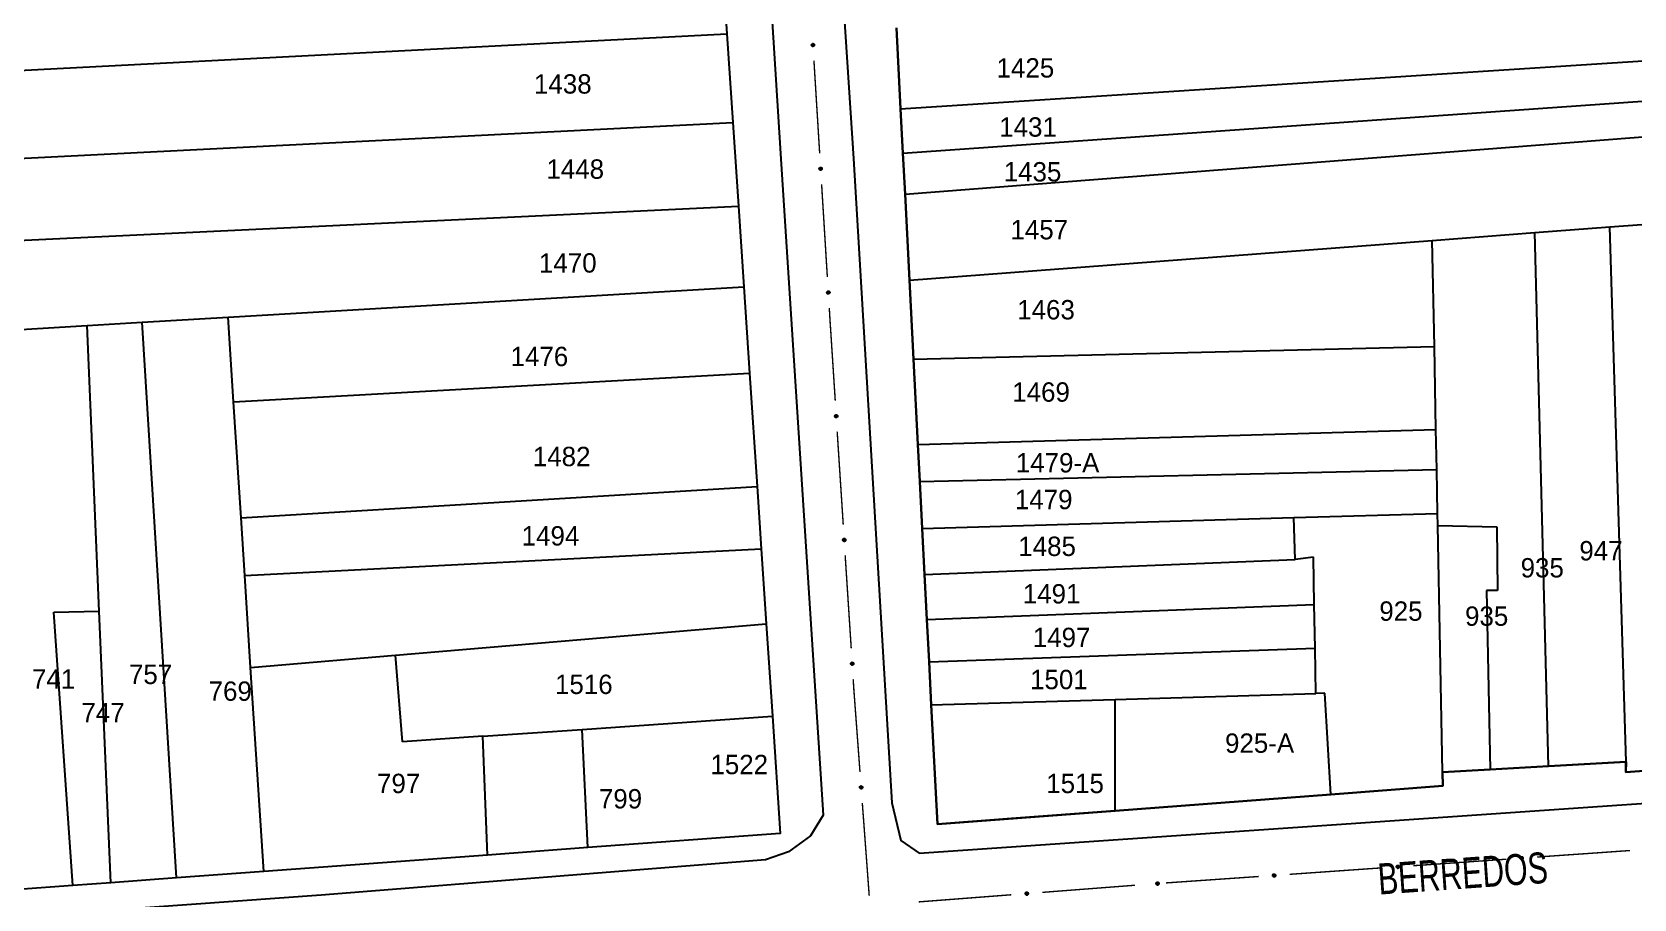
# Model space of a CAD drawing. Extents: x 201225 to 202591, y 4854937 to 4856079.
# Drawn here: x 202036.1 to 202242.7, y 4855579.6 to 4855691.4 of the extents above; entities that cross this region are included whole.
import ezdxf
from ezdxf.enums import TextEntityAlignment as Align

# ---------------------------------------------------------------- set-up
doc = ezdxf.new("R2010")
doc.units = 0
doc.header["$LTSCALE"] = 1.5
doc.header["$MEASUREMENT"] = 0
for name, color, linetype in [('CD_MALHA_LOTES', 7, 'CONTINUOUS'), ('RU-QUADRA', 210, 'CONTINUOUS'), ('SV-EIXO-RUA-PAV', 20, 'CONTINUOUS'), ('SV-RUA-PAVIM', 7, 'CONTINUOUS'), ('SV-TXT-RUA-PAV', 7, 'CONTINUOUS'), ('Th_NmrPort', 7, 'CONTINUOUS')]:
    doc.layers.add(name, color=color, linetype=linetype)
doc.styles.add('ARIAL', font='ARIAL.SHX')

msp = doc.modelspace()

# ---------------------------------------------------------------- linework, layer by layer
at = {"layer": 'CD_MALHA_LOTES', "linetype": 'Continuous', "flags": 128}
for points in [[(202122.15, 4855745.27), (202125.75, 4855691.21)], [(202028.52, 4855686.18), (202125.75, 4855691.21)], [(202125.75, 4855691.21), (202126.51, 4855679.74)], [(202148.15, 4855681.54), (202147.62, 4855691.97)], [(202148.15, 4855681.54), (202246.6, 4855687.9)], [(202148.45, 4855675.79), (202246.92, 4855682.73)], [(202148.45, 4855675.79), (202148.15, 4855681.54)], [(202029.14, 4855674.87), (202126.51, 4855679.74)], [(202126.51, 4855679.74), (202127.23, 4855668.96)], [(202148.72, 4855670.5), (202247.2, 4855678.17)], [(202148.72, 4855670.5), (202148.45, 4855675.79)], [(202149.29, 4855659.41), (202148.72, 4855670.5)], [(202029.73, 4855664.33), (202127.23, 4855668.96)], [(202127.23, 4855668.96), (202127.92, 4855658.57)], [(202216.74, 4855664.54), (202229.97, 4855665.55)], [(202229.97, 4855665.55), (202239.62, 4855666.28)], [(202231.71, 4855596.69), (202229.97, 4855665.55)], [(202239.62, 4855666.28), (202247.89, 4855666.91)], [(202241.74, 4855597.25), (202239.62, 4855666.28)], [(202149.29, 4855659.41), (202216.74, 4855664.54)], [(202217, 4855650.87), (202216.74, 4855664.54)], [(202149.82, 4855649.24), (202149.29, 4855659.41)], [(202061.41, 4855654.64), (202127.92, 4855658.57)], [(202127.92, 4855658.57), (202128.66, 4855647.43)], [(202030.37, 4855652.81), (202043.24, 4855653.57)], [(202043.24, 4855653.57), (202050.31, 4855653.98)], [(202044.79, 4855616.69), (202043.24, 4855653.57)], [(202050.31, 4855653.98), (202061.41, 4855654.64)], [(202054.75, 4855582.29), (202050.31, 4855653.98)], [(202062.11, 4855643.7), (202061.41, 4855654.64)], [(202149.82, 4855649.24), (202217, 4855650.87)], [(202217.2, 4855640.16), (202217, 4855650.87)], [(202150.38, 4855638.22), (202149.82, 4855649.24)], [(202062.11, 4855643.7), (202128.66, 4855647.43)], [(202128.66, 4855647.43), (202129.64, 4855632.78)], [(202063.07, 4855628.73), (202062.11, 4855643.7)], [(202150.38, 4855638.22), (202217.2, 4855640.16)], [(202217.3, 4855634.96), (202217.2, 4855640.16)], [(202150.63, 4855633.45), (202150.38, 4855638.22)], [(202150.63, 4855633.45), (202217.3, 4855634.96)], [(202217.41, 4855629.31), (202217.3, 4855634.96)], [(202063.07, 4855628.73), (202129.64, 4855632.78)], [(202129.64, 4855632.78), (202130.17, 4855624.76)], [(202150.94, 4855627.38), (202150.63, 4855633.45)], [(202063.55, 4855621.3), (202063.07, 4855628.73)], [(202150.94, 4855627.38), (202198.88, 4855628.77)], [(202198.88, 4855628.77), (202217.41, 4855629.31)], [(202199.03, 4855623.36), (202198.88, 4855628.77)], [(202217.44, 4855627.74), (202217.41, 4855629.31)], [(202151.24, 4855621.43), (202150.94, 4855627.38)], [(202218.05, 4855595.92), (202217.44, 4855627.74)], [(202217.44, 4855627.74), (202225.05, 4855627.57)], [(202225.05, 4855627.57), (202225.15, 4855619.36)], [(202063.55, 4855621.3), (202130.17, 4855624.76)], [(202130.17, 4855624.76), (202130.81, 4855615.08)], [(202151.24, 4855621.43), (202199.03, 4855623.36)], [(202201.41, 4855623.66), (202199.03, 4855623.36)], [(202201.51, 4855617.57), (202201.41, 4855623.66)], [(202064.3, 4855609.45), (202063.55, 4855621.3)], [(202151.54, 4855615.61), (202151.24, 4855621.43)], [(202225.15, 4855619.36), (202223.72, 4855619.36)], [(202223.72, 4855619.36), (202224.21, 4855596.27)], [(202038.92, 4855616.55), (202044.79, 4855616.69)], [(202041.37, 4855581.3), (202038.92, 4855616.55)], [(202046.26, 4855581.66), (202044.79, 4855616.69)], [(202151.54, 4855615.61), (202201.51, 4855617.57)], [(202201.61, 4855611.92), (202201.51, 4855617.57)], [(202083.01, 4855611.03), (202130.81, 4855615.08)], [(202130.81, 4855615.08), (202131.61, 4855603.13)], [(202151.82, 4855610.14), (202151.54, 4855615.61)], [(202151.82, 4855610.14), (202201.61, 4855611.92)], [(202201.7, 4855606.08), (202201.61, 4855611.92)], [(202064.3, 4855609.45), (202083.01, 4855611.03)], [(202083.9, 4855599.83), (202083.01, 4855611.03)], [(202152.11, 4855604.62), (202151.82, 4855610.14)], [(202065.99, 4855583.11), (202064.3, 4855609.45)], [(202175.82, 4855605.32), (202201.7, 4855606.08)], [(202202.89, 4855606.12), (202201.7, 4855606.08)], [(202203.64, 4855593.05), (202202.89, 4855606.12)], [(202152.11, 4855604.62), (202162.44, 4855604.93)], [(202152.9, 4855589.22), (202152.11, 4855604.62)], [(202162.44, 4855604.93), (202175.82, 4855605.32)], [(202175.82, 4855590.95), (202175.82, 4855605.32)], [(202094.25, 4855600.55), (202107.09, 4855601.44)], [(202107.09, 4855601.44), (202131.61, 4855603.13)], [(202107.81, 4855586.19), (202107.09, 4855601.44)], [(202131.61, 4855603.13), (202132.62, 4855588.01)], [(202094.25, 4855600.55), (202083.9, 4855599.83)], [(202094.85, 4855585.23), (202094.25, 4855600.55)], [(202241.7, 4855597.25), (202231.71, 4855596.69)], [(202241.7, 4855597.25), (202241.74, 4855597.25)], [(202241.71, 4855595.92), (202241.7, 4855597.25)], [(202224.21, 4855596.27), (202218.05, 4855595.92)], [(202218.05, 4855595.92), (202218.08, 4855594.14)], [(202231.71, 4855596.69), (202224.21, 4855596.27)], [(202252.21, 4855596.71), (202241.71, 4855595.92)], [(202203.64, 4855593.05), (202175.82, 4855590.95)], [(202218.08, 4855594.14), (202203.64, 4855593.05)], [(202175.82, 4855590.95), (202162.46, 4855589.94)], [(202162.46, 4855589.94), (202152.9, 4855589.22)], [(202132.62, 4855588.01), (202107.81, 4855586.19)], [(202094.85, 4855585.23), (202065.99, 4855583.11)], [(202107.81, 4855586.19), (202094.85, 4855585.23)], [(202065.99, 4855583.11), (202054.75, 4855582.29)], [(202041.37, 4855581.3), (202034.37, 4855580.79)], [(202046.26, 4855581.66), (202041.37, 4855581.3)], [(202054.75, 4855582.29), (202046.26, 4855581.66)]]:
    msp.add_lwpolyline(points, dxfattribs=at)
at = {"layer": 'RU-QUADRA', "linetype": 'Continuous', "flags": 128}
for points in [[(202122.15, 4855745.27), (202125.75, 4855691.21), (202126.51, 4855679.74), (202127.23, 4855668.96), (202127.92, 4855658.57), (202128.66, 4855647.43), (202129.64, 4855632.78), (202130.17, 4855624.76), (202130.81, 4855615.08), (202131.61, 4855603.13), (202132.62, 4855588.01), (202107.81, 4855586.19), (202094.85, 4855585.23), (202065.99, 4855583.11), (202054.75, 4855582.29), (202046.26, 4855581.66), (202041.37, 4855581.3), (202034.37, 4855580.79)], [(202147.62, 4855691.97), (202148.15, 4855681.54), (202148.45, 4855675.79), (202148.72, 4855670.5), (202149.29, 4855659.41), (202149.82, 4855649.24), (202150.38, 4855638.22), (202150.63, 4855633.45), (202150.94, 4855627.38), (202151.24, 4855621.43), (202151.54, 4855615.61), (202151.82, 4855610.14), (202152.11, 4855604.62), (202152.9, 4855589.22), (202175.82, 4855590.95), (202203.64, 4855593.05), (202218.08, 4855594.14), (202218.05, 4855595.92), (202224.21, 4855596.27), (202231.71, 4855596.69), (202241.74, 4855597.25), (202241.71, 4855595.92), (202252.21, 4855596.71)]]:
    msp.add_lwpolyline(points, dxfattribs=at)
at = {"layer": 'SV-EIXO-RUA-PAV'}
for points in [[(202136.95, 4855689.91), (202136.98, 4855689.88), (202137.01, 4855689.84), (202137.02, 4855689.81), (202137.03, 4855689.77), (202137.02, 4855689.74), (202137.02, 4855689.7), (202137, 4855689.66), (202136.97, 4855689.63), (202136.93, 4855689.6), (202136.89, 4855689.59), (202136.86, 4855689.58), (202136.83, 4855689.58), (202136.79, 4855689.59), (202136.75, 4855689.61), (202136.71, 4855689.65), (202136.69, 4855689.68), (202136.68, 4855689.71), (202136.67, 4855689.75), (202136.67, 4855689.79), (202136.68, 4855689.82), (202136.7, 4855689.86), (202136.73, 4855689.89), (202136.77, 4855689.92), (202136.8, 4855689.93), (202136.84, 4855689.94), (202136.87, 4855689.94), (202136.91, 4855689.93), (202136.95, 4855689.91)], [(202137.94, 4855673.94), (202137.97, 4855673.91), (202138, 4855673.87), (202138.01, 4855673.84), (202138.02, 4855673.8), (202138.01, 4855673.77), (202138.01, 4855673.73), (202137.99, 4855673.69), (202137.96, 4855673.66), (202137.92, 4855673.63), (202137.89, 4855673.62), (202137.85, 4855673.61), (202137.82, 4855673.61), (202137.78, 4855673.62), (202137.74, 4855673.64), (202137.7, 4855673.68), (202137.68, 4855673.71), (202137.67, 4855673.74), (202137.66, 4855673.78), (202137.66, 4855673.82), (202137.67, 4855673.85), (202137.69, 4855673.89), (202137.72, 4855673.92), (202137.76, 4855673.95), (202137.79, 4855673.96), (202137.83, 4855673.97), (202137.86, 4855673.97), (202137.9, 4855673.96), (202137.94, 4855673.94)], [(202138.93, 4855657.97), (202138.96, 4855657.94), (202138.99, 4855657.9), (202139, 4855657.87), (202139.01, 4855657.83), (202139.01, 4855657.8), (202139, 4855657.76), (202138.98, 4855657.72), (202138.95, 4855657.69), (202138.91, 4855657.66), (202138.88, 4855657.65), (202138.84, 4855657.64), (202138.81, 4855657.65), (202138.77, 4855657.66), (202138.73, 4855657.67), (202138.69, 4855657.71), (202138.67, 4855657.74), (202138.66, 4855657.78), (202138.65, 4855657.81), (202138.65, 4855657.85), (202138.66, 4855657.88), (202138.68, 4855657.92), (202138.72, 4855657.96), (202138.75, 4855657.98), (202138.78, 4855657.99), (202138.82, 4855658), (202138.85, 4855658), (202138.89, 4855657.99), (202138.93, 4855657.97)], [(202139.95, 4855642), (202139.98, 4855641.97), (202140.01, 4855641.93), (202140.02, 4855641.9), (202140.02, 4855641.87), (202140.02, 4855641.83), (202140.02, 4855641.79), (202140, 4855641.76), (202139.97, 4855641.72), (202139.93, 4855641.7), (202139.89, 4855641.68), (202139.86, 4855641.68), (202139.83, 4855641.68), (202139.79, 4855641.69), (202139.75, 4855641.71), (202139.71, 4855641.74), (202139.69, 4855641.77), (202139.68, 4855641.81), (202139.67, 4855641.84), (202139.67, 4855641.88), (202139.68, 4855641.91), (202139.7, 4855641.95), (202139.73, 4855641.99), (202139.77, 4855642.01), (202139.8, 4855642.02), (202139.84, 4855642.03), (202139.87, 4855642.03), (202139.91, 4855642.02), (202139.95, 4855642)], [(202140.98, 4855626.03), (202141.01, 4855626), (202141.04, 4855625.97), (202141.05, 4855625.93), (202141.05, 4855625.9), (202141.05, 4855625.86), (202141.04, 4855625.83), (202141.03, 4855625.79), (202141, 4855625.75), (202140.96, 4855625.73), (202140.92, 4855625.71), (202140.89, 4855625.71), (202140.85, 4855625.71), (202140.82, 4855625.72), (202140.78, 4855625.74), (202140.74, 4855625.77), (202140.72, 4855625.81), (202140.71, 4855625.84), (202140.7, 4855625.88), (202140.7, 4855625.91), (202140.71, 4855625.95), (202140.73, 4855625.98), (202140.76, 4855626.02), (202140.8, 4855626.05), (202140.83, 4855626.06), (202140.87, 4855626.06), (202140.9, 4855626.06), (202140.94, 4855626.06), (202140.98, 4855626.03)], [(202142, 4855610.07), (202142.04, 4855610.04), (202142.07, 4855610), (202142.08, 4855609.97), (202142.08, 4855609.93), (202142.08, 4855609.9), (202142.07, 4855609.86), (202142.06, 4855609.82), (202142.02, 4855609.79), (202141.99, 4855609.76), (202141.95, 4855609.75), (202141.92, 4855609.74), (202141.88, 4855609.74), (202141.85, 4855609.75), (202141.81, 4855609.77), (202141.77, 4855609.81), (202141.75, 4855609.84), (202141.74, 4855609.87), (202141.73, 4855609.91), (202141.73, 4855609.95), (202141.74, 4855609.98), (202141.76, 4855610.02), (202141.79, 4855610.05), (202141.83, 4855610.08), (202141.86, 4855610.09), (202141.9, 4855610.1), (202141.93, 4855610.1), (202141.97, 4855610.09), (202142, 4855610.07)], [(202143.16, 4855594.11), (202143.2, 4855594.08), (202143.22, 4855594.04), (202143.23, 4855594.01), (202143.24, 4855593.98), (202143.24, 4855593.94), (202143.23, 4855593.9), (202143.21, 4855593.87), (202143.18, 4855593.83), (202143.14, 4855593.81), (202143.11, 4855593.79), (202143.08, 4855593.78), (202143.04, 4855593.79), (202143, 4855593.8), (202142.97, 4855593.81), (202142.93, 4855593.85), (202142.9, 4855593.88), (202142.89, 4855593.91), (202142.89, 4855593.95), (202142.89, 4855593.99), (202142.9, 4855594.02), (202142.91, 4855594.06), (202142.95, 4855594.09), (202142.98, 4855594.12), (202143.01, 4855594.13), (202143.05, 4855594.14), (202143.08, 4855594.14), (202143.12, 4855594.13), (202143.16, 4855594.11)], [(202228.11, 4855584.93), (202228.14, 4855584.97), (202228.18, 4855584.99), (202228.21, 4855585), (202228.25, 4855585.01), (202228.28, 4855585.01), (202228.32, 4855585), (202228.36, 4855584.98), (202228.39, 4855584.95), (202228.42, 4855584.91), (202228.43, 4855584.88), (202228.44, 4855584.84), (202228.44, 4855584.81), (202228.43, 4855584.77), (202228.41, 4855584.74), (202228.38, 4855584.7), (202228.34, 4855584.67), (202228.31, 4855584.66), (202228.27, 4855584.66), (202228.24, 4855584.66), (202228.2, 4855584.66), (202228.16, 4855584.68), (202228.13, 4855584.72), (202228.1, 4855584.75), (202228.09, 4855584.78), (202228.09, 4855584.82), (202228.09, 4855584.85), (202228.09, 4855584.89), (202228.11, 4855584.93)], [(202196.19, 4855582.7), (202196.22, 4855582.74), (202196.26, 4855582.76), (202196.29, 4855582.78), (202196.33, 4855582.78), (202196.36, 4855582.78), (202196.4, 4855582.77), (202196.43, 4855582.75), (202196.47, 4855582.72), (202196.5, 4855582.68), (202196.51, 4855582.65), (202196.52, 4855582.61), (202196.51, 4855582.58), (202196.5, 4855582.54), (202196.49, 4855582.51), (202196.45, 4855582.47), (202196.42, 4855582.44), (202196.39, 4855582.43), (202196.35, 4855582.43), (202196.31, 4855582.43), (202196.28, 4855582.44), (202196.24, 4855582.46), (202196.2, 4855582.49), (202196.18, 4855582.52), (202196.17, 4855582.56), (202196.16, 4855582.59), (202196.16, 4855582.63), (202196.17, 4855582.66), (202196.19, 4855582.7)], [(202212.15, 4855583.81), (202212.18, 4855583.85), (202212.22, 4855583.88), (202212.25, 4855583.89), (202212.29, 4855583.89), (202212.32, 4855583.89), (202212.36, 4855583.88), (202212.39, 4855583.87), (202212.43, 4855583.84), (202212.46, 4855583.8), (202212.47, 4855583.76), (202212.48, 4855583.73), (202212.48, 4855583.69), (202212.47, 4855583.66), (202212.45, 4855583.62), (202212.42, 4855583.58), (202212.38, 4855583.56), (202212.35, 4855583.55), (202212.31, 4855583.54), (202212.27, 4855583.54), (202212.24, 4855583.55), (202212.2, 4855583.57), (202212.17, 4855583.6), (202212.14, 4855583.64), (202212.13, 4855583.67), (202212.12, 4855583.71), (202212.12, 4855583.74), (202212.13, 4855583.78), (202212.15, 4855583.81)], [(202181.15, 4855581.65), (202181.18, 4855581.69), (202181.22, 4855581.71), (202181.25, 4855581.73), (202181.28, 4855581.73), (202181.32, 4855581.73), (202181.36, 4855581.72), (202181.39, 4855581.7), (202181.43, 4855581.67), (202181.45, 4855581.63), (202181.47, 4855581.6), (202181.47, 4855581.56), (202181.47, 4855581.53), (202181.46, 4855581.49), (202181.45, 4855581.46), (202181.41, 4855581.42), (202181.38, 4855581.39), (202181.34, 4855581.38), (202181.31, 4855581.38), (202181.27, 4855581.38), (202181.24, 4855581.39), (202181.2, 4855581.41), (202181.16, 4855581.44), (202181.14, 4855581.47), (202181.13, 4855581.51), (202181.12, 4855581.54), (202181.12, 4855581.58), (202181.13, 4855581.61), (202181.15, 4855581.65)], [(202164.28, 4855580.35), (202164.31, 4855580.39), (202164.34, 4855580.42), (202164.38, 4855580.43), (202164.41, 4855580.43), (202164.45, 4855580.43), (202164.48, 4855580.43), (202164.52, 4855580.41), (202164.56, 4855580.38), (202164.58, 4855580.34), (202164.6, 4855580.31), (202164.6, 4855580.27), (202164.6, 4855580.24), (202164.59, 4855580.2), (202164.57, 4855580.16), (202164.54, 4855580.12), (202164.51, 4855580.1), (202164.47, 4855580.09), (202164.44, 4855580.08), (202164.4, 4855580.08), (202164.37, 4855580.09), (202164.33, 4855580.11), (202164.29, 4855580.14), (202164.27, 4855580.17), (202164.25, 4855580.21), (202164.25, 4855580.24), (202164.25, 4855580.28), (202164.26, 4855580.32), (202164.28, 4855580.35)]]:
    msp.add_lwpolyline(points, close=True, dxfattribs=at)
for points in [[(202136.67, 4855689.79), (202136.69, 4855689.68)], [(202136.68, 4855689.82), (202136.71, 4855689.65)], [(202136.68, 4855689.8), (202136.7, 4855689.67)], [(202136.69, 4855689.83), (202136.73, 4855689.64)], [(202136.7, 4855689.86), (202136.75, 4855689.61)], [(202136.72, 4855689.87), (202136.77, 4855689.61)], [(202136.73, 4855689.89), (202136.79, 4855689.59)], [(202136.75, 4855689.9), (202136.81, 4855689.59)], [(202136.77, 4855689.92), (202136.83, 4855689.58)], [(202136.79, 4855689.92), (202136.84, 4855689.59)], [(202136.8, 4855689.93), (202136.86, 4855689.58)], [(202136.82, 4855689.93), (202136.87, 4855689.59)], [(202136.84, 4855689.94), (202136.89, 4855689.59)], [(202136.86, 4855689.93), (202136.91, 4855689.6)], [(202136.87, 4855689.94), (202136.93, 4855689.6)], [(202136.89, 4855689.93), (202136.95, 4855689.62)], [(202136.91, 4855689.93), (202136.97, 4855689.63)], [(202136.93, 4855689.92), (202136.98, 4855689.65)], [(202136.95, 4855689.91), (202137, 4855689.66)], [(202136.97, 4855689.89), (202137.01, 4855689.69)], [(202136.98, 4855689.88), (202137.02, 4855689.7)], [(202137, 4855689.86), (202137.02, 4855689.73)], [(202137.01, 4855689.84), (202137.02, 4855689.74)], [(202137.66, 4855673.82), (202137.68, 4855673.71)], [(202137.67, 4855673.85), (202137.7, 4855673.68)], [(202137.67, 4855673.83), (202137.69, 4855673.7)], [(202137.69, 4855673.89), (202137.74, 4855673.64)], [(202137.69, 4855673.86), (202137.72, 4855673.67)], [(202137.71, 4855673.9), (202137.76, 4855673.64)], [(202137.72, 4855673.92), (202137.78, 4855673.62)], [(202137.74, 4855673.94), (202137.8, 4855673.62)], [(202137.76, 4855673.95), (202137.82, 4855673.61)], [(202137.78, 4855673.95), (202137.83, 4855673.62)], [(202137.79, 4855673.96), (202137.85, 4855673.61)], [(202137.81, 4855673.96), (202137.86, 4855673.62)], [(202137.83, 4855673.97), (202137.89, 4855673.62)], [(202137.85, 4855673.96), (202137.9, 4855673.63)], [(202137.86, 4855673.97), (202137.92, 4855673.63)], [(202137.88, 4855673.96), (202137.94, 4855673.65)], [(202137.9, 4855673.96), (202137.96, 4855673.66)], [(202137.92, 4855673.95), (202137.97, 4855673.68)], [(202137.94, 4855673.94), (202137.99, 4855673.69)], [(202137.96, 4855673.92), (202138, 4855673.72)], [(202137.97, 4855673.91), (202138.01, 4855673.73)], [(202137.99, 4855673.89), (202138.01, 4855673.76)], [(202138, 4855673.87), (202138.01, 4855673.77)], [(202138.65, 4855657.85), (202138.67, 4855657.74)], [(202138.66, 4855657.88), (202138.69, 4855657.71)], [(202138.66, 4855657.86), (202138.68, 4855657.73)], [(202138.68, 4855657.92), (202138.73, 4855657.67)], [(202138.68, 4855657.9), (202138.71, 4855657.7)], [(202138.7, 4855657.93), (202138.75, 4855657.67)], [(202138.72, 4855657.96), (202138.77, 4855657.66)], [(202138.73, 4855657.97), (202138.79, 4855657.65)], [(202138.75, 4855657.98), (202138.81, 4855657.65)], [(202138.77, 4855657.98), (202138.82, 4855657.65)], [(202138.78, 4855657.99), (202138.84, 4855657.64)], [(202138.8, 4855657.99), (202138.85, 4855657.65)], [(202138.82, 4855658), (202138.88, 4855657.65)], [(202138.84, 4855657.99), (202138.89, 4855657.66)], [(202138.85, 4855658), (202138.91, 4855657.66)], [(202138.87, 4855657.99), (202138.93, 4855657.68)], [(202138.89, 4855657.99), (202138.95, 4855657.69)], [(202138.91, 4855657.98), (202138.96, 4855657.71)], [(202138.93, 4855657.97), (202138.98, 4855657.72)], [(202138.95, 4855657.95), (202138.99, 4855657.75)], [(202138.96, 4855657.94), (202139, 4855657.76)], [(202138.98, 4855657.92), (202139, 4855657.79)], [(202138.99, 4855657.9), (202139.01, 4855657.8)], [(202139.67, 4855641.88), (202139.69, 4855641.77)], [(202139.68, 4855641.91), (202139.71, 4855641.74)], [(202139.68, 4855641.89), (202139.7, 4855641.76)], [(202139.69, 4855641.93), (202139.73, 4855641.73)], [(202139.7, 4855641.95), (202139.75, 4855641.71)], [(202139.72, 4855641.97), (202139.77, 4855641.7)], [(202139.73, 4855641.99), (202139.79, 4855641.69)], [(202139.75, 4855642), (202139.81, 4855641.69)], [(202139.77, 4855642.01), (202139.83, 4855641.68)], [(202139.78, 4855642.02), (202139.84, 4855641.68)], [(202139.8, 4855642.02), (202139.86, 4855641.68)], [(202139.82, 4855642.02), (202139.87, 4855641.68)], [(202139.84, 4855642.03), (202139.89, 4855641.68)], [(202139.86, 4855642.03), (202139.91, 4855641.69)], [(202139.87, 4855642.03), (202139.93, 4855641.7)], [(202139.89, 4855642.02), (202139.95, 4855641.71)], [(202139.91, 4855642.02), (202139.97, 4855641.72)], [(202139.93, 4855642.01), (202139.98, 4855641.74)], [(202139.95, 4855642), (202140, 4855641.76)], [(202139.97, 4855641.98), (202140.01, 4855641.78)], [(202139.98, 4855641.97), (202140.02, 4855641.79)], [(202140, 4855641.95), (202140.02, 4855641.82)], [(202140.01, 4855641.93), (202140.02, 4855641.83)], [(202140.83, 4855626.06), (202140.89, 4855625.71)], [(202140.85, 4855626.06), (202140.9, 4855625.71)], [(202140.87, 4855626.06), (202140.92, 4855625.71)], [(202140.89, 4855626.06), (202140.94, 4855625.73)], [(202140.9, 4855626.06), (202140.96, 4855625.73)], [(202140.92, 4855626.05), (202140.98, 4855625.75)], [(202140.94, 4855626.06), (202141, 4855625.75)], [(202140.7, 4855625.91), (202140.72, 4855625.81)], [(202140.71, 4855625.95), (202140.74, 4855625.77)], [(202140.71, 4855625.93), (202140.73, 4855625.8)], [(202140.72, 4855625.96), (202140.76, 4855625.76)], [(202140.73, 4855625.98), (202140.78, 4855625.74)], [(202140.75, 4855626), (202140.8, 4855625.73)], [(202140.76, 4855626.02), (202140.82, 4855625.72)], [(202140.78, 4855626.03), (202140.83, 4855625.72)], [(202140.8, 4855626.05), (202140.85, 4855625.71)], [(202140.81, 4855626.05), (202140.87, 4855625.71)], [(202140.95, 4855626.04), (202141.01, 4855625.78)], [(202140.98, 4855626.03), (202141.03, 4855625.79)], [(202140.99, 4855626.02), (202141.03, 4855625.82)], [(202141.01, 4855626), (202141.04, 4855625.83)], [(202141.03, 4855625.98), (202141.05, 4855625.85)], [(202141.04, 4855625.97), (202141.05, 4855625.86)], [(202141.73, 4855609.95), (202141.75, 4855609.84)], [(202141.74, 4855609.98), (202141.77, 4855609.81)], [(202141.74, 4855609.96), (202141.76, 4855609.83)], [(202141.75, 4855609.99), (202141.79, 4855609.8)], [(202141.76, 4855610.02), (202141.81, 4855609.77)], [(202141.78, 4855610.03), (202141.83, 4855609.77)], [(202141.79, 4855610.05), (202141.85, 4855609.75)], [(202141.81, 4855610.06), (202141.86, 4855609.75)], [(202141.83, 4855610.08), (202141.88, 4855609.74)], [(202141.84, 4855610.08), (202141.9, 4855609.75)], [(202141.86, 4855610.09), (202141.92, 4855609.74)], [(202141.88, 4855610.09), (202141.93, 4855609.75)], [(202141.9, 4855610.1), (202141.95, 4855609.75)], [(202141.91, 4855610.09), (202141.97, 4855609.76)], [(202141.93, 4855610.1), (202141.99, 4855609.76)], [(202141.95, 4855610.09), (202142.01, 4855609.78)], [(202141.97, 4855610.09), (202142.02, 4855609.79)], [(202141.98, 4855610.08), (202142.04, 4855609.81)], [(202142, 4855610.07), (202142.06, 4855609.82)], [(202142.02, 4855610.05), (202142.06, 4855609.85)], [(202142.04, 4855610.04), (202142.07, 4855609.86)], [(202142.06, 4855610.02), (202142.08, 4855609.89)], [(202142.07, 4855610), (202142.08, 4855609.9)], [(202142.89, 4855594), (202142.92, 4855593.87)], [(202142.89, 4855593.99), (202142.9, 4855593.88)], [(202142.9, 4855594.02), (202142.93, 4855593.85)], [(202142.91, 4855594.06), (202142.97, 4855593.81)], [(202142.91, 4855594.03), (202142.95, 4855593.84)], [(202142.93, 4855594.07), (202142.98, 4855593.81)], [(202142.95, 4855594.09), (202143, 4855593.8)], [(202142.96, 4855594.11), (202143.02, 4855593.79)], [(202142.98, 4855594.12), (202143.04, 4855593.79)], [(202143, 4855594.12), (202143.06, 4855593.79)], [(202143.01, 4855594.13), (202143.08, 4855593.78)], [(202143.03, 4855594.13), (202143.09, 4855593.79)], [(202143.05, 4855594.14), (202143.11, 4855593.79)], [(202143.07, 4855594.13), (202143.13, 4855593.8)], [(202143.08, 4855594.14), (202143.14, 4855593.81)], [(202143.1, 4855594.13), (202143.16, 4855593.82)], [(202143.12, 4855594.13), (202143.18, 4855593.83)], [(202143.14, 4855594.12), (202143.19, 4855593.85)], [(202143.16, 4855594.11), (202143.21, 4855593.87)], [(202143.18, 4855594.09), (202143.22, 4855593.89)], [(202143.2, 4855594.08), (202143.23, 4855593.9)], [(202143.21, 4855594.06), (202143.23, 4855593.93)], [(202143.22, 4855594.04), (202143.24, 4855593.94)], [(202228.09, 4855584.89), (202228.39, 4855584.95)], [(202228.09, 4855584.87), (202228.4, 4855584.93)], [(202228.09, 4855584.85), (202228.42, 4855584.91)], [(202228.09, 4855584.84), (202228.42, 4855584.9)], [(202228.09, 4855584.82), (202228.43, 4855584.88)], [(202228.09, 4855584.8), (202228.43, 4855584.86)], [(202228.09, 4855584.78), (202228.44, 4855584.84)], [(202228.1, 4855584.91), (202228.37, 4855584.96)], [(202228.1, 4855584.77), (202228.43, 4855584.83)], [(202228.1, 4855584.75), (202228.44, 4855584.81)], [(202228.11, 4855584.93), (202228.36, 4855584.98)], [(202228.12, 4855584.73), (202228.43, 4855584.79)], [(202228.13, 4855584.95), (202228.33, 4855584.99)], [(202228.13, 4855584.72), (202228.43, 4855584.77)], [(202228.14, 4855584.97), (202228.32, 4855585)], [(202228.15, 4855584.7), (202228.41, 4855584.75)], [(202228.16, 4855584.98), (202228.29, 4855585)], [(202228.16, 4855584.68), (202228.41, 4855584.74)], [(202228.18, 4855584.99), (202228.28, 4855585.01)], [(202196.16, 4855582.63), (202196.5, 4855582.68)], [(202196.17, 4855582.66), (202196.47, 4855582.72)], [(202196.17, 4855582.64), (202196.48, 4855582.7)], [(202196.17, 4855582.61), (202196.5, 4855582.67)], [(202196.18, 4855582.68), (202196.45, 4855582.73)], [(202196.19, 4855582.7), (202196.43, 4855582.75)], [(202196.21, 4855582.72), (202196.41, 4855582.76)], [(202196.22, 4855582.74), (202196.4, 4855582.77)], [(202196.24, 4855582.75), (202196.37, 4855582.77)], [(202196.26, 4855582.76), (202196.36, 4855582.78)], [(202212.12, 4855583.74), (202212.46, 4855583.8)], [(202212.12, 4855583.71), (202212.47, 4855583.76)], [(202212.13, 4855583.78), (202212.43, 4855583.84)], [(202212.13, 4855583.76), (202212.44, 4855583.82)], [(202212.13, 4855583.72), (202212.46, 4855583.78)], [(202212.13, 4855583.69), (202212.47, 4855583.74)], [(202212.13, 4855583.67), (202212.48, 4855583.73)], [(202212.14, 4855583.79), (202212.41, 4855583.85)], [(202212.14, 4855583.65), (202212.47, 4855583.71)], [(202212.14, 4855583.64), (202212.48, 4855583.69)], [(202212.15, 4855583.81), (202212.39, 4855583.87)], [(202212.16, 4855583.62), (202212.47, 4855583.68)], [(202212.17, 4855583.83), (202212.37, 4855583.88)], [(202212.17, 4855583.6), (202212.47, 4855583.66)], [(202212.18, 4855583.85), (202212.36, 4855583.88)], [(202212.19, 4855583.59), (202212.45, 4855583.64)], [(202212.2, 4855583.87), (202212.33, 4855583.89)], [(202212.2, 4855583.57), (202212.45, 4855583.62)], [(202212.22, 4855583.88), (202212.32, 4855583.89)], [(202212.23, 4855583.56), (202212.42, 4855583.6)], [(202212.24, 4855583.55), (202212.42, 4855583.58)], [(202212.26, 4855583.55), (202212.39, 4855583.57)], [(202212.27, 4855583.54), (202212.38, 4855583.56)], [(202228.19, 4855584.68), (202228.38, 4855584.72)], [(202228.2, 4855584.66), (202228.38, 4855584.7)], [(202228.22, 4855584.66), (202228.35, 4855584.68)], [(202228.24, 4855584.66), (202228.34, 4855584.67)], [(202181.12, 4855581.58), (202181.45, 4855581.63)], [(202181.12, 4855581.54), (202181.47, 4855581.6)], [(202181.13, 4855581.61), (202181.43, 4855581.67)], [(202181.13, 4855581.59), (202181.44, 4855581.65)], [(202181.13, 4855581.56), (202181.46, 4855581.62)], [(202181.13, 4855581.52), (202181.47, 4855581.58)], [(202181.13, 4855581.51), (202181.47, 4855581.56)], [(202181.14, 4855581.63), (202181.41, 4855581.68)], [(202181.14, 4855581.49), (202181.47, 4855581.55)], [(202181.14, 4855581.47), (202181.47, 4855581.53)], [(202181.15, 4855581.65), (202181.39, 4855581.7)], [(202181.15, 4855581.45), (202181.46, 4855581.51)], [(202181.16, 4855581.44), (202181.46, 4855581.49)], [(202181.17, 4855581.67), (202181.37, 4855581.71)], [(202181.18, 4855581.69), (202181.36, 4855581.72)], [(202181.19, 4855581.42), (202181.45, 4855581.47)], [(202181.2, 4855581.7), (202181.33, 4855581.72)], [(202181.2, 4855581.41), (202181.45, 4855581.46)], [(202181.22, 4855581.71), (202181.32, 4855581.73)], [(202181.22, 4855581.4), (202181.42, 4855581.44)], [(202181.24, 4855581.39), (202181.41, 4855581.42)], [(202181.26, 4855581.38), (202181.39, 4855581.41)], [(202181.27, 4855581.38), (202181.38, 4855581.39)], [(202196.16, 4855582.59), (202196.51, 4855582.65)], [(202196.17, 4855582.57), (202196.51, 4855582.63)], [(202196.17, 4855582.56), (202196.52, 4855582.61)], [(202196.18, 4855582.54), (202196.51, 4855582.6)], [(202196.18, 4855582.52), (202196.51, 4855582.58)], [(202196.19, 4855582.5), (202196.51, 4855582.56)], [(202196.2, 4855582.49), (202196.5, 4855582.54)], [(202196.23, 4855582.47), (202196.49, 4855582.52)], [(202196.24, 4855582.46), (202196.49, 4855582.51)], [(202196.27, 4855582.45), (202196.46, 4855582.49)], [(202196.28, 4855582.44), (202196.45, 4855582.47)], [(202196.3, 4855582.43), (202196.43, 4855582.46)], [(202196.31, 4855582.43), (202196.42, 4855582.44)], [(202164.25, 4855580.28), (202164.58, 4855580.34)], [(202164.25, 4855580.26), (202164.58, 4855580.32)], [(202164.25, 4855580.24), (202164.6, 4855580.31)], [(202164.25, 4855580.23), (202164.6, 4855580.29)], [(202164.25, 4855580.21), (202164.6, 4855580.27)], [(202164.26, 4855580.32), (202164.56, 4855580.38)], [(202164.26, 4855580.3), (202164.56, 4855580.36)], [(202164.26, 4855580.19), (202164.6, 4855580.25)], [(202164.27, 4855580.33), (202164.53, 4855580.39)], [(202164.27, 4855580.17), (202164.6, 4855580.24)], [(202164.28, 4855580.35), (202164.52, 4855580.41)], [(202164.28, 4855580.16), (202164.59, 4855580.22)], [(202164.29, 4855580.37), (202164.49, 4855580.42)], [(202164.29, 4855580.14), (202164.59, 4855580.2)], [(202164.31, 4855580.39), (202164.48, 4855580.43)], [(202164.31, 4855580.13), (202164.58, 4855580.18)], [(202164.33, 4855580.41), (202164.46, 4855580.43)], [(202164.33, 4855580.11), (202164.57, 4855580.16)], [(202164.34, 4855580.42), (202164.45, 4855580.43)], [(202164.35, 4855580.1), (202164.55, 4855580.14)], [(202164.37, 4855580.09), (202164.54, 4855580.12)], [(202164.39, 4855580.09), (202164.52, 4855580.11)], [(202164.4, 4855580.08), (202164.51, 4855580.1)]]:
    msp.add_lwpolyline(points, dxfattribs=at)
at = {"layer": 'SV-EIXO-RUA-PAV', "const_width": 0.18}
for points in [[(202136.97, 4855687.76), (202137.71, 4855675.78)], [(202137.96, 4855671.79), (202138.7, 4855659.81)], [(202138.95, 4855655.82), (202139.07, 4855653.83)], [(202139.07, 4855653.83), (202139.08, 4855653.73)], [(202139.08, 4855653.73), (202139.72, 4855643.85)], [(202139.97, 4855639.86), (202140.75, 4855627.88)], [(202141, 4855623.89), (202141.78, 4855611.91)], [(202142.03, 4855607.92), (202142.1, 4855606.92)], [(202142.1, 4855606.92), (202142.12, 4855606.56)], [(202142.12, 4855606.56), (202142.91, 4855595.95)], [(202143.21, 4855591.96), (202144.1, 4855580)], [(202214.3, 4855583.85), (202226.27, 4855584.69)], [(202230.26, 4855584.97), (202235.25, 4855585.32)], [(202235.25, 4855585.32), (202235.59, 4855585.34)], [(202235.59, 4855585.34), (202242.23, 4855585.81)], [(202198.34, 4855582.74), (202210.31, 4855583.58)], [(202166.42, 4855580.41), (202178.39, 4855581.33)], [(202182.38, 4855581.63), (202194.35, 4855582.46)], [(202150.47, 4855579.18), (202162.43, 4855580.1)]]:
    msp.add_lwpolyline(points, dxfattribs=at)
at = {"layer": 'SV-RUA-PAVIM', "linetype": 'Continuous'}
msp.add_polyline3d([(202318.56, 4855819.47, 8.39), (202273.24, 4855817.3, 8.22), (202176.81, 4855810.64, 9.78), (202137.47, 4855808.32, 10.76), (202134.74, 4855807.45, 10.88), (202133.62, 4855805.23, 10.93), (202137.29, 4855747.77, 10.87), (202142.06, 4855675.12, 10.01), (202147.04, 4855591.98, 8.76), (202148.2, 4855587.12, 8.56), (202150.56, 4855585.45, 8.54), (202204.39, 4855589.18, 8.51), (202279.22, 4855594.33, 7.02), (202283.03, 4855594.58, 7.02)], dxfattribs=at)
msp.add_polyline3d([(201985.62, 4855573.58, 10.54), (201933.68, 4855569.81, 11.38), (201929.92, 4855572.39, 11.39), (201928.69, 4855577.89, 11.45), (201923.17, 4855659.98, 12.44), (201922.69, 4855667.23, 12.44), (201921.06, 4855690.46, 12.44), (201920.64, 4855696.35, 12.44), (201913.76, 4855791.65, 13.53), (201914.58, 4855794.12, 13.51), (201918.36, 4855795.21, 13.5), (201995.87, 4855800.23, 12.64), (202076.41, 4855804.35, 12.09), (202122.84, 4855806.68, 11.2), (202124.32, 4855805.57, 11.2), (202124.65, 4855802.5, 11.2), (202132.73, 4855674.39, 10.43), (202138.15, 4855590.38, 8.79), (202136.51, 4855587.71, 8.79), (202133.68, 4855585.63, 8.73), (202130.72, 4855584.62, 8.6), (202073.39, 4855580.05, 8.98), (202001.67, 4855574.87, 8.98)], close=True, dxfattribs=at)

# ---------------------------------------------------------------- texts
at = {"layer": 'SV-TXT-RUA-PAV', "style": 'ARIAL', "width": 0.7}
msp.add_text('BERREDOS', height=4, rotation=4, dxfattribs=at).set_placement((202209.86, 4855580.12))
at = {"layer": 'Th_NmrPort', "color": 1}
for s, p in [('1425', (202160.53, 4855686.81)), ('1438', (202100.86, 4855684.74)), ('1431', (202160.87, 4855679.18)), ('1448', (202102.46, 4855673.75)), ('1435', (202161.45, 4855673.4)), ('1457', (202162.32, 4855665.93)), ('1470', (202101.5, 4855661.64)), ('1463', (202163.19, 4855655.6)), ('1476', (202097.84, 4855649.57)), ('1469', (202162.55, 4855644.98)), ('1482', (202100.71, 4855636.66)), ('1479-A', (202163.01, 4855635.85)), ('1479', (202162.89, 4855631.11)), ('1494', (202099.27, 4855626.42)), ('1485', (202163.33, 4855625.07)), ('947', (202235.7, 4855624.5)), ('935', (202228.13, 4855622.3)), ('1491', (202163.91, 4855618.94)), ('925', (202209.9, 4855616.71)), ('935', (202220.96, 4855616.06)), ('1497', (202165.2, 4855613.31)), ('757', (202048.61, 4855608.54)), ('741', (202036.1, 4855607.95)), ('769', (202058.89, 4855606.38)), ('1516', (202103.57, 4855607.26)), ('1501', (202164.85, 4855607.88)), ('747', (202042.48, 4855603.6)), ('925-A', (202190, 4855599.67)), ('1522', (202123.62, 4855596.91)), ('797', (202080.61, 4855594.47)), ('1515', (202166.94, 4855594.47)), ('799', (202109.23, 4855592.49))]:
    msp.add_text(s, height=2.5, dxfattribs=at).set_placement(p, align=Align.MIDDLE_LEFT)

doc.saveas('drawing.dxf')
